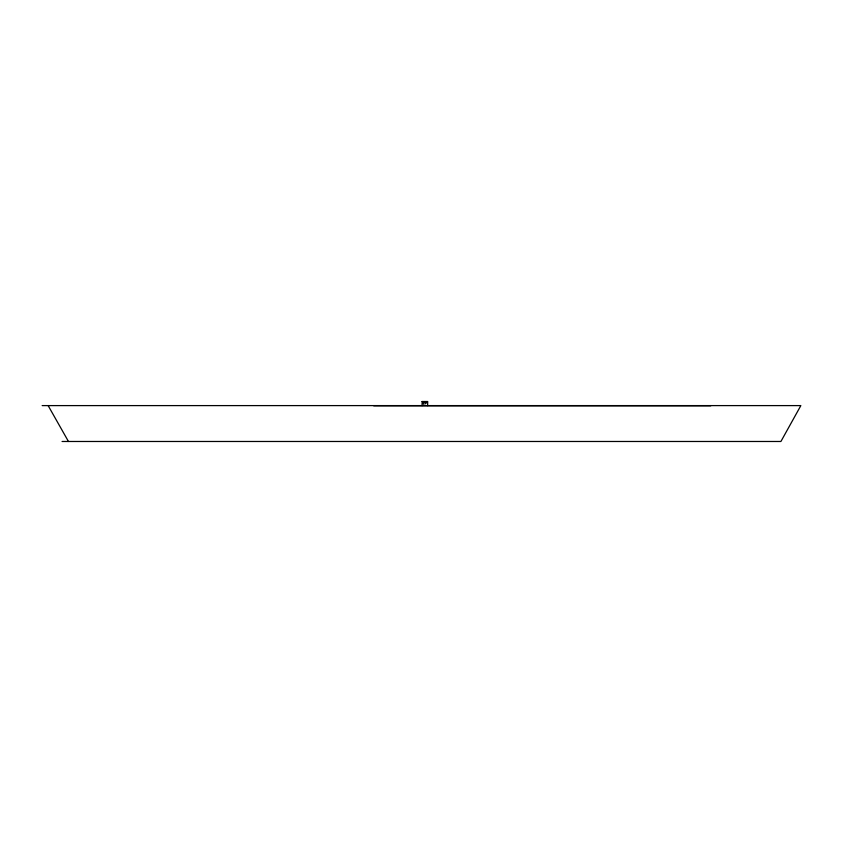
<?xml version="1.0" encoding="UTF-8"?>
<svg xmlns="http://www.w3.org/2000/svg" width="843" height="843" viewBox="0 0 843 843"><rect width="100%" height="100%" fill="white"/><g stroke="black" fill="none" stroke-linecap="round" stroke-linejoin="round"><path stroke-width="1.26" d="M424.44 401.963L424.904 402.49L424.387 401.721A6.807 5.132 -90 0 1 424.387 402.48L424.535 402.48M424.83 402.448L425.473 401.805A5.68 4.278 -90 0 1 425.483 402.48C425.336 406.431 426.432 400.193 425.957 402.48M426.41 402.448L426.516 401.721A11.349 8.556 -90 0 0 426.495 402.269L426.105 402.248M423.386 402.174L423.207 402.248M425.293 402.48L424.883 401.953M423.881 401.942L424.219 402.427L423.766 401.826M425.652 402.248L425.894 401.721L425.199 401.795M423.091 401.795L422.754 401.721A5.68 4.278 -90 0 1 422.754 402.48L422.754 401.721A5.321 4.015 -90 0 1 422.838 402.48L422.933 402.48M423.207 401.953L423.249 402.48M427.116 401.9L426.674 402.406L427.032 401.784M424.208 401.774L423.913 402.48M426.358 402.301L426.021 401.721M424.819 402.49L424.925 402.269A11.349 8.556 -90 0 1 424.935 401.721L424.788 402.301L424.524 401.721M424.229 402.248L423.892 401.784M427.106 402.364L426.632 402.48A5.68 4.278 -90 0 0 426.59 401.721L427.032 401.9M423.65 405.388L424.535 405.23M426.948 401.805L426.684 401.784A5.321 4.015 -90 0 1 426.674 402.48L426.874 402.48M425.483 402.48L425.567 402.48A5.321 4.015 -90 0 0 425.567 401.721L425.852 402.037M422.048 401.521L427.707 401.521L427.633 405.599M424.788 401.721L426.105 401.721M42.15 405.599L800.85 405.599L780.913 441.479L62.066 441.479M373.712 405.799L710.786 405.799M426.474 402.49L426.136 401.942M48.135 405.599L68.452 441.479M422.101 401.521L422.101 405.599M423.281 401.721A5.321 4.015 -90 0 1 423.281 402.48M423.007 403.196C423.618 405.799 424.598 401.373 423.007 403.196"/></g></svg>
